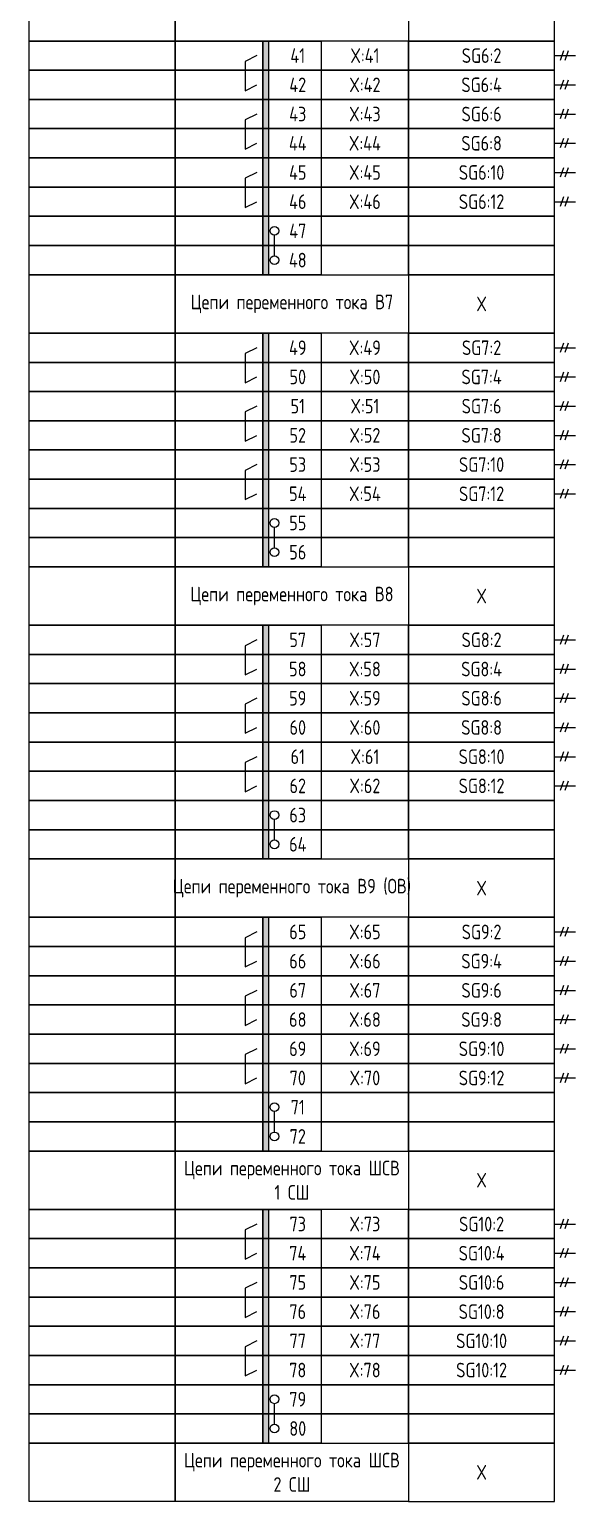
# Model space of a CAD drawing. Header units: millimetres. Extents: x -997 to 6341, y -90 to 618.
# Drawn here: x 5388 to 5481.6, y 130.8 to 382 of the extents above; entities that cross this region are included whole.
import ezdxf

# ---------------------------------------------------------------- set-up
doc = ezdxf.new("R2010")
doc.units = ezdxf.units.MM
doc.styles.add('Gost_type_A', font='GOST_A.TTF')

msp = doc.modelspace()

# ---------------------------------------------------------------- hatches: boundary and pattern name
h = msp.add_hatch(color=256)
h.dxf.hatch_style = 1
h.paths.add_polyline_path([(5429, 380), (5428, 380), (5428, 340), (5429, 340)])
h = msp.add_hatch(color=256)
h.dxf.hatch_style = 1
h.paths.add_polyline_path([(5429, 330), (5428, 330), (5428, 290), (5429, 290)])
h = msp.add_hatch(color=256)
h.dxf.hatch_style = 1
h.paths.add_polyline_path([(5429, 280), (5428, 280), (5428, 240), (5429, 240)])
h = msp.add_hatch(color=256)
h.dxf.hatch_style = 1
h.paths.add_polyline_path([(5429, 230), (5428, 230), (5428, 190), (5429, 190)])
h = msp.add_hatch(color=256)
h.dxf.hatch_style = 1
h.paths.add_polyline_path([(5429, 180), (5428, 180), (5428, 140), (5429, 140)])

# ---------------------------------------------------------------- linework, layer by layer
for p, q in [((5478, 377.5), (5481.62, 377.5)), ((5479.54, 378.31), (5478.96, 376.69)), ((5480.33, 378.31), (5479.75, 376.69)), ((5478, 372.5), (5481.62, 372.5)), ((5479.54, 373.31), (5478.96, 371.69)), ((5480.33, 373.31), (5479.75, 371.69)), ((5478, 367.5), (5481.62, 367.5)), ((5479.54, 368.31), (5478.96, 366.69)), ((5480.33, 368.31), (5479.75, 366.69)), ((5478, 362.5), (5481.62, 362.5)), ((5479.54, 363.31), (5478.96, 361.69)), ((5480.33, 363.31), (5479.75, 361.69)), ((5478, 357.5), (5481.62, 357.5)), ((5479.54, 358.31), (5478.96, 356.69)), ((5480.33, 358.31), (5479.75, 356.69)), ((5478, 352.5), (5481.62, 352.5)), ((5479.54, 353.31), (5478.96, 351.69)), ((5480.33, 353.31), (5479.75, 351.69)), ((5430, 343.25), (5430, 346.75)), ((5478, 327.5), (5481.62, 327.5)), ((5479.54, 328.31), (5478.96, 326.69)), ((5480.33, 328.31), (5479.75, 326.69)), ((5478, 322.5), (5481.62, 322.5)), ((5479.54, 323.31), (5478.96, 321.69)), ((5480.33, 323.31), (5479.75, 321.69)), ((5478, 317.5), (5481.62, 317.5)), ((5479.54, 318.31), (5478.96, 316.69)), ((5480.33, 318.31), (5479.75, 316.69)), ((5478, 312.5), (5481.62, 312.5)), ((5479.54, 313.31), (5478.96, 311.69)), ((5480.33, 313.31), (5479.75, 311.69)), ((5478, 307.5), (5481.62, 307.5)), ((5479.54, 308.31), (5478.96, 306.69)), ((5480.33, 308.31), (5479.75, 306.69)), ((5478, 302.5), (5481.62, 302.5)), ((5479.54, 303.31), (5478.96, 301.69)), ((5480.33, 303.31), (5479.75, 301.69)), ((5430, 293.25), (5430, 296.75)), ((5478, 277.5), (5481.62, 277.5)), ((5479.54, 278.31), (5478.96, 276.69)), ((5480.33, 278.31), (5479.75, 276.69)), ((5478, 272.5), (5481.62, 272.5)), ((5479.54, 273.31), (5478.96, 271.69)), ((5480.33, 273.31), (5479.75, 271.69)), ((5478, 267.5), (5481.62, 267.5)), ((5479.54, 268.31), (5478.96, 266.69)), ((5480.33, 268.31), (5479.75, 266.69)), ((5478, 262.5), (5481.62, 262.5)), ((5479.54, 263.31), (5478.96, 261.69)), ((5480.33, 263.31), (5479.75, 261.69)), ((5478, 257.5), (5481.62, 257.5)), ((5479.54, 258.31), (5478.96, 256.69)), ((5480.33, 258.31), (5479.75, 256.69)), ((5478, 252.5), (5481.62, 252.5)), ((5479.54, 253.31), (5478.96, 251.69)), ((5480.33, 253.31), (5479.75, 251.69)), ((5430, 243.25), (5430, 246.75)), ((5478, 227.5), (5481.62, 227.5)), ((5479.54, 228.31), (5478.96, 226.69)), ((5480.33, 228.31), (5479.75, 226.69)), ((5478, 222.5), (5481.62, 222.5)), ((5479.54, 223.31), (5478.96, 221.69)), ((5480.33, 223.31), (5479.75, 221.69)), ((5478, 217.5), (5481.62, 217.5)), ((5479.54, 218.31), (5478.96, 216.69)), ((5480.33, 218.31), (5479.75, 216.69)), ((5478, 212.5), (5481.62, 212.5)), ((5479.54, 213.31), (5478.96, 211.69)), ((5480.33, 213.31), (5479.75, 211.69)), ((5478, 207.5), (5481.62, 207.5)), ((5479.54, 208.31), (5478.96, 206.69)), ((5480.33, 208.31), (5479.75, 206.69)), ((5478, 202.5), (5481.62, 202.5)), ((5479.54, 203.31), (5478.96, 201.69)), ((5480.33, 203.31), (5479.75, 201.69)), ((5430, 193.25), (5430, 196.75)), ((5478, 177.5), (5481.62, 177.5)), ((5479.54, 178.31), (5478.96, 176.69)), ((5480.33, 178.31), (5479.75, 176.69)), ((5479.54, 173.31), (5478.96, 171.69)), ((5480.33, 173.31), (5479.75, 171.69)), ((5478, 172.5), (5481.62, 172.5)), ((5479.54, 168.31), (5478.96, 166.69)), ((5480.33, 168.31), (5479.75, 166.69)), ((5478, 167.5), (5481.62, 167.5)), ((5479.54, 163.31), (5478.96, 161.69)), ((5480.33, 163.31), (5479.75, 161.69)), ((5478, 162.5), (5481.62, 162.5)), ((5479.54, 158.31), (5478.96, 156.69)), ((5480.33, 158.31), (5479.75, 156.69)), ((5478, 157.5), (5481.62, 157.5)), ((5479.54, 153.31), (5478.96, 151.69)), ((5480.33, 153.31), (5479.75, 151.69)), ((5478, 152.5), (5481.62, 152.5)), ((5430, 143.25), (5430, 146.75))]:
    msp.add_line(p, q)
for points in [[(5388, 390), (5413, 390), (5413, 380), (5388, 380)], [(5413, 390), (5453, 390), (5453, 380), (5413, 380)], [(5478, 390), (5453, 390), (5453, 380), (5478, 380)], [(5388, 380), (5413, 380), (5413, 375), (5388, 375)], [(5413, 380), (5428, 380), (5428, 375), (5413, 375)], [(5428, 380), (5438, 380), (5438, 375), (5428, 375)], [(5453, 380), (5438, 380), (5438, 375), (5453, 375)], [(5478, 380), (5453, 380), (5453, 375), (5478, 375)], [(5388, 375), (5413, 375), (5413, 370), (5388, 370)], [(5413, 375), (5428, 375), (5428, 370), (5413, 370)], [(5428, 375), (5438, 375), (5438, 370), (5428, 370)], [(5453, 375), (5438, 375), (5438, 370), (5453, 370)], [(5478, 375), (5453, 375), (5453, 370), (5478, 370)], [(5388, 370), (5413, 370), (5413, 365), (5388, 365)], [(5413, 370), (5428, 370), (5428, 365), (5413, 365)], [(5428, 370), (5438, 370), (5438, 365), (5428, 365)], [(5453, 370), (5438, 370), (5438, 365), (5453, 365)], [(5478, 370), (5453, 370), (5453, 365), (5478, 365)], [(5388, 365), (5413, 365), (5413, 360), (5388, 360)], [(5413, 365), (5428, 365), (5428, 360), (5413, 360)], [(5428, 365), (5438, 365), (5438, 360), (5428, 360)], [(5453, 365), (5438, 365), (5438, 360), (5453, 360)], [(5478, 365), (5453, 365), (5453, 360), (5478, 360)], [(5388, 360), (5413, 360), (5413, 355), (5388, 355)], [(5413, 360), (5428, 360), (5428, 355), (5413, 355)], [(5428, 360), (5438, 360), (5438, 355), (5428, 355)], [(5453, 360), (5438, 360), (5438, 355), (5453, 355)], [(5478, 360), (5453, 360), (5453, 355), (5478, 355)], [(5388, 355), (5413, 355), (5413, 350), (5388, 350)], [(5413, 355), (5428, 355), (5428, 350), (5413, 350)], [(5428, 355), (5438, 355), (5438, 350), (5428, 350)], [(5453, 355), (5438, 355), (5438, 350), (5453, 350)], [(5478, 355), (5453, 355), (5453, 350), (5478, 350)], [(5388, 350), (5413, 350), (5413, 345), (5388, 345)], [(5413, 350), (5428, 350), (5428, 345), (5413, 345)], [(5428, 350), (5438, 350), (5438, 345), (5428, 345)], [(5453, 350), (5438, 350), (5438, 345), (5453, 345)], [(5478, 350), (5453, 350), (5453, 345), (5478, 345)], [(5388, 345), (5413, 345), (5413, 340), (5388, 340)], [(5413, 345), (5428, 345), (5428, 340), (5413, 340)], [(5428, 345), (5438, 345), (5438, 340), (5428, 340)], [(5453, 345), (5438, 345), (5438, 340), (5453, 340)], [(5478, 345), (5453, 345), (5453, 340), (5478, 340)], [(5388, 340), (5413, 340), (5413, 330), (5388, 330)], [(5413, 340), (5453, 340), (5453, 330), (5413, 330)], [(5478, 340), (5453, 340), (5453, 330), (5478, 330)], [(5388, 330), (5413, 330), (5413, 325), (5388, 325)], [(5413, 330), (5428, 330), (5428, 325), (5413, 325)], [(5428, 330), (5438, 330), (5438, 325), (5428, 325)], [(5453, 330), (5438, 330), (5438, 325), (5453, 325)], [(5478, 330), (5453, 330), (5453, 325), (5478, 325)], [(5388, 325), (5413, 325), (5413, 320), (5388, 320)], [(5413, 325), (5428, 325), (5428, 320), (5413, 320)], [(5428, 325), (5438, 325), (5438, 320), (5428, 320)], [(5453, 325), (5438, 325), (5438, 320), (5453, 320)], [(5478, 325), (5453, 325), (5453, 320), (5478, 320)], [(5388, 320), (5413, 320), (5413, 315), (5388, 315)], [(5413, 320), (5428, 320), (5428, 315), (5413, 315)], [(5428, 320), (5438, 320), (5438, 315), (5428, 315)], [(5453, 320), (5438, 320), (5438, 315), (5453, 315)], [(5478, 320), (5453, 320), (5453, 315), (5478, 315)], [(5388, 315), (5413, 315), (5413, 310), (5388, 310)], [(5413, 315), (5428, 315), (5428, 310), (5413, 310)], [(5428, 315), (5438, 315), (5438, 310), (5428, 310)], [(5453, 315), (5438, 315), (5438, 310), (5453, 310)], [(5478, 315), (5453, 315), (5453, 310), (5478, 310)], [(5388, 310), (5413, 310), (5413, 305), (5388, 305)], [(5413, 310), (5428, 310), (5428, 305), (5413, 305)], [(5428, 310), (5438, 310), (5438, 305), (5428, 305)], [(5453, 310), (5438, 310), (5438, 305), (5453, 305)], [(5478, 310), (5453, 310), (5453, 305), (5478, 305)], [(5388, 305), (5413, 305), (5413, 300), (5388, 300)], [(5413, 305), (5428, 305), (5428, 300), (5413, 300)], [(5428, 305), (5438, 305), (5438, 300), (5428, 300)], [(5453, 305), (5438, 305), (5438, 300), (5453, 300)], [(5478, 305), (5453, 305), (5453, 300), (5478, 300)], [(5388, 300), (5413, 300), (5413, 295), (5388, 295)], [(5413, 300), (5428, 300), (5428, 295), (5413, 295)], [(5428, 300), (5438, 300), (5438, 295), (5428, 295)], [(5453, 300), (5438, 300), (5438, 295), (5453, 295)], [(5478, 300), (5453, 300), (5453, 295), (5478, 295)], [(5388, 295), (5413, 295), (5413, 290), (5388, 290)], [(5413, 295), (5428, 295), (5428, 290), (5413, 290)], [(5428, 295), (5438, 295), (5438, 290), (5428, 290)], [(5453, 295), (5438, 295), (5438, 290), (5453, 290)], [(5478, 295), (5453, 295), (5453, 290), (5478, 290)], [(5388, 290), (5413, 290), (5413, 280), (5388, 280)], [(5413, 290), (5453, 290), (5453, 280), (5413, 280)], [(5478, 290), (5453, 290), (5453, 280), (5478, 280)], [(5388, 280), (5413, 280), (5413, 275), (5388, 275)], [(5413, 280), (5428, 280), (5428, 275), (5413, 275)], [(5428, 280), (5438, 280), (5438, 275), (5428, 275)], [(5453, 280), (5438, 280), (5438, 275), (5453, 275)], [(5478, 280), (5453, 280), (5453, 275), (5478, 275)], [(5388, 275), (5413, 275), (5413, 270), (5388, 270)], [(5413, 275), (5428, 275), (5428, 270), (5413, 270)], [(5428, 275), (5438, 275), (5438, 270), (5428, 270)], [(5453, 275), (5438, 275), (5438, 270), (5453, 270)], [(5478, 275), (5453, 275), (5453, 270), (5478, 270)], [(5388, 270), (5413, 270), (5413, 265), (5388, 265)], [(5413, 270), (5428, 270), (5428, 265), (5413, 265)], [(5428, 270), (5438, 270), (5438, 265), (5428, 265)], [(5453, 270), (5438, 270), (5438, 265), (5453, 265)], [(5478, 270), (5453, 270), (5453, 265), (5478, 265)], [(5388, 265), (5413, 265), (5413, 260), (5388, 260)], [(5413, 265), (5428, 265), (5428, 260), (5413, 260)], [(5428, 265), (5438, 265), (5438, 260), (5428, 260)], [(5453, 265), (5438, 265), (5438, 260), (5453, 260)], [(5478, 265), (5453, 265), (5453, 260), (5478, 260)], [(5388, 260), (5413, 260), (5413, 255), (5388, 255)], [(5413, 260), (5428, 260), (5428, 255), (5413, 255)], [(5428, 260), (5438, 260), (5438, 255), (5428, 255)], [(5453, 260), (5438, 260), (5438, 255), (5453, 255)], [(5478, 260), (5453, 260), (5453, 255), (5478, 255)], [(5388, 255), (5413, 255), (5413, 250), (5388, 250)], [(5413, 255), (5428, 255), (5428, 250), (5413, 250)], [(5428, 255), (5438, 255), (5438, 250), (5428, 250)], [(5453, 255), (5438, 255), (5438, 250), (5453, 250)], [(5478, 255), (5453, 255), (5453, 250), (5478, 250)], [(5388, 250), (5413, 250), (5413, 245), (5388, 245)], [(5413, 250), (5428, 250), (5428, 245), (5413, 245)], [(5428, 250), (5438, 250), (5438, 245), (5428, 245)], [(5453, 250), (5438, 250), (5438, 245), (5453, 245)], [(5478, 250), (5453, 250), (5453, 245), (5478, 245)], [(5388, 245), (5413, 245), (5413, 240), (5388, 240)], [(5413, 245), (5428, 245), (5428, 240), (5413, 240)], [(5428, 245), (5438, 245), (5438, 240), (5428, 240)], [(5453, 245), (5438, 245), (5438, 240), (5453, 240)], [(5478, 245), (5453, 245), (5453, 240), (5478, 240)], [(5388, 240), (5413, 240), (5413, 230), (5388, 230)], [(5413, 240), (5453, 240), (5453, 230), (5413, 230)], [(5478, 240), (5453, 240), (5453, 230), (5478, 230)], [(5388, 230), (5413, 230), (5413, 225), (5388, 225)], [(5413, 230), (5428, 230), (5428, 225), (5413, 225)], [(5428, 230), (5438, 230), (5438, 225), (5428, 225)], [(5453, 230), (5438, 230), (5438, 225), (5453, 225)], [(5478, 230), (5453, 230), (5453, 225), (5478, 225)], [(5388, 225), (5413, 225), (5413, 220), (5388, 220)], [(5413, 225), (5428, 225), (5428, 220), (5413, 220)], [(5428, 225), (5438, 225), (5438, 220), (5428, 220)], [(5453, 225), (5438, 225), (5438, 220), (5453, 220)], [(5478, 225), (5453, 225), (5453, 220), (5478, 220)], [(5388, 220), (5413, 220), (5413, 215), (5388, 215)], [(5413, 220), (5428, 220), (5428, 215), (5413, 215)], [(5428, 220), (5438, 220), (5438, 215), (5428, 215)], [(5453, 220), (5438, 220), (5438, 215), (5453, 215)], [(5478, 220), (5453, 220), (5453, 215), (5478, 215)], [(5388, 215), (5413, 215), (5413, 210), (5388, 210)], [(5413, 215), (5428, 215), (5428, 210), (5413, 210)], [(5428, 215), (5438, 215), (5438, 210), (5428, 210)], [(5453, 215), (5438, 215), (5438, 210), (5453, 210)], [(5478, 215), (5453, 215), (5453, 210), (5478, 210)], [(5388, 210), (5413, 210), (5413, 205), (5388, 205)], [(5413, 210), (5428, 210), (5428, 205), (5413, 205)], [(5428, 210), (5438, 210), (5438, 205), (5428, 205)], [(5453, 210), (5438, 210), (5438, 205), (5453, 205)], [(5478, 210), (5453, 210), (5453, 205), (5478, 205)], [(5388, 205), (5413, 205), (5413, 200), (5388, 200)], [(5413, 205), (5428, 205), (5428, 200), (5413, 200)], [(5428, 205), (5438, 205), (5438, 200), (5428, 200)], [(5453, 205), (5438, 205), (5438, 200), (5453, 200)], [(5478, 205), (5453, 205), (5453, 200), (5478, 200)], [(5388, 200), (5413, 200), (5413, 195), (5388, 195)], [(5413, 200), (5428, 200), (5428, 195), (5413, 195)], [(5428, 200), (5438, 200), (5438, 195), (5428, 195)], [(5453, 200), (5438, 200), (5438, 195), (5453, 195)], [(5478, 200), (5453, 200), (5453, 195), (5478, 195)], [(5388, 195), (5413, 195), (5413, 190), (5388, 190)], [(5413, 195), (5428, 195), (5428, 190), (5413, 190)], [(5428, 195), (5438, 195), (5438, 190), (5428, 190)], [(5453, 195), (5438, 195), (5438, 190), (5453, 190)], [(5478, 195), (5453, 195), (5453, 190), (5478, 190)], [(5388, 190), (5413, 190), (5413, 180), (5388, 180)], [(5413, 190), (5453, 190), (5453, 180), (5413, 180)], [(5478, 190), (5453, 190), (5453, 180), (5478, 180)], [(5388, 180), (5413, 180), (5413, 175), (5388, 175)], [(5413, 180), (5428, 180), (5428, 175), (5413, 175)], [(5428, 180), (5438, 180), (5438, 175), (5428, 175)], [(5453, 180), (5438, 180), (5438, 175), (5453, 175)], [(5478, 180), (5453, 180), (5453, 175), (5478, 175)], [(5388, 175), (5413, 175), (5413, 170), (5388, 170)], [(5413, 175), (5428, 175), (5428, 170), (5413, 170)], [(5428, 175), (5438, 175), (5438, 170), (5428, 170)], [(5453, 175), (5438, 175), (5438, 170), (5453, 170)], [(5478, 175), (5453, 175), (5453, 170), (5478, 170)], [(5388, 170), (5413, 170), (5413, 165), (5388, 165)], [(5413, 170), (5428, 170), (5428, 165), (5413, 165)], [(5428, 170), (5438, 170), (5438, 165), (5428, 165)], [(5453, 170), (5438, 170), (5438, 165), (5453, 165)], [(5478, 170), (5453, 170), (5453, 165), (5478, 165)], [(5388, 165), (5413, 165), (5413, 160), (5388, 160)], [(5413, 165), (5428, 165), (5428, 160), (5413, 160)], [(5428, 165), (5438, 165), (5438, 160), (5428, 160)], [(5453, 165), (5438, 165), (5438, 160), (5453, 160)], [(5478, 165), (5453, 165), (5453, 160), (5478, 160)], [(5388, 160), (5413, 160), (5413, 155), (5388, 155)], [(5413, 160), (5428, 160), (5428, 155), (5413, 155)], [(5428, 160), (5438, 160), (5438, 155), (5428, 155)], [(5453, 160), (5438, 160), (5438, 155), (5453, 155)], [(5478, 160), (5453, 160), (5453, 155), (5478, 155)], [(5388, 155), (5413, 155), (5413, 150), (5388, 150)], [(5413, 155), (5428, 155), (5428, 150), (5413, 150)], [(5428, 155), (5438, 155), (5438, 150), (5428, 150)], [(5453, 155), (5438, 155), (5438, 150), (5453, 150)], [(5478, 155), (5453, 155), (5453, 150), (5478, 150)], [(5388, 150), (5413, 150), (5413, 145), (5388, 145)], [(5413, 150), (5428, 150), (5428, 145), (5413, 145)], [(5428, 150), (5438, 150), (5438, 145), (5428, 145)], [(5453, 150), (5438, 150), (5438, 145), (5453, 145)], [(5478, 150), (5453, 150), (5453, 145), (5478, 145)], [(5388, 145), (5413, 145), (5413, 140), (5388, 140)], [(5413, 145), (5428, 145), (5428, 140), (5413, 140)], [(5428, 145), (5438, 145), (5438, 140), (5428, 140)], [(5453, 145), (5438, 145), (5438, 140), (5453, 140)], [(5478, 145), (5453, 145), (5453, 140), (5478, 140)], [(5388, 140), (5413, 140), (5413, 130), (5388, 130)], [(5413, 140), (5453, 140), (5453, 130), (5413, 130)], [(5478, 140), (5453, 140), (5453, 130), (5478, 130)]]:
    msp.add_lwpolyline(points, close=True)
for points in [[(5428, 340), (5428, 380), (5429, 380), (5429, 340)], [(5427, 377.5), (5425, 376.5), (5425, 371.5), (5427, 372.5)], [(5427, 367.5), (5425, 366.5), (5425, 361.5), (5427, 362.5)], [(5427, 357.5), (5425, 356.5), (5425, 351.5), (5427, 352.5)], [(5428, 290), (5428, 330), (5429, 330), (5429, 290)], [(5427, 327.5), (5425, 326.5), (5425, 321.5), (5427, 322.5)], [(5427, 317.5), (5425, 316.5), (5425, 311.5), (5427, 312.5)], [(5427, 307.5), (5425, 306.5), (5425, 301.5), (5427, 302.5)], [(5428, 240), (5428, 280), (5429, 280), (5429, 240)], [(5427, 277.5), (5425, 276.5), (5425, 271.5), (5427, 272.5)], [(5427, 267.5), (5425, 266.5), (5425, 261.5), (5427, 262.5)], [(5427, 257.5), (5425, 256.5), (5425, 251.5), (5427, 252.5)], [(5428, 190), (5428, 230), (5429, 230), (5429, 190)], [(5427, 227.5), (5425, 226.5), (5425, 221.5), (5427, 222.5)], [(5427, 217.5), (5425, 216.5), (5425, 211.5), (5427, 212.5)], [(5427, 207.5), (5425, 206.5), (5425, 201.5), (5427, 202.5)], [(5428, 140), (5428, 180), (5429, 180), (5429, 140)], [(5427, 177.5), (5425, 176.5), (5425, 171.5), (5427, 172.5)], [(5427, 167.5), (5425, 166.5), (5425, 161.5), (5427, 162.5)], [(5427, 157.5), (5425, 156.5), (5425, 151.5), (5427, 152.5)]]:
    msp.add_lwpolyline(points)
for centre in [(5430, 347.5), (5430, 342.5), (5430, 297.5), (5430, 292.5), (5430, 247.5), (5430, 242.5), (5430, 197.5), (5430, 192.5), (5430, 147.5), (5430, 142.5)]:
    msp.add_circle(centre, 0.75)

# ---------------------------------------------------------------- texts
at = {"ltscale": 10, "char_height": 2.5, "attachment_point": 5, "style": 'Gost_type_A'}
for s, insert, width in [('41', (5434, 377.5), 8), ('X:41', (5445.5, 377.5), 15), ('42', (5434, 372.5), 8), ('X:42', (5445.5, 372.5), 15), ('43', (5434, 367.5), 8), ('X:43', (5445.5, 367.5), 15), ('44', (5434, 362.5), 8), ('X:44', (5445.5, 362.5), 15), ('45', (5434, 357.5), 8), ('X:45', (5445.5, 357.5), 15), ('46', (5434, 352.5), 8), ('X:46', (5445.5, 352.5), 15), ('47', (5434, 347.5), 8), ('48', (5434, 342.5), 8), ('49', (5434, 327.5), 8), ('X:49', (5445.5, 327.5), 15), ('50', (5434, 322.5), 8), ('X:50', (5445.5, 322.5), 15), ('51', (5434, 317.5), 8), ('X:51', (5445.5, 317.5), 15), ('52', (5434, 312.5), 8), ('X:52', (5445.5, 312.5), 15), ('53', (5434, 307.5), 8), ('X:53', (5445.5, 307.5), 15), ('54', (5434, 302.5), 8), ('X:54', (5445.5, 302.5), 15), ('55', (5434, 297.5), 8), ('56', (5434, 292.5), 8), ('57', (5434, 277.5), 8), ('X:57', (5445.5, 277.5), 15), ('58', (5434, 272.5), 8), ('X:58', (5445.5, 272.5), 15), ('59', (5434, 267.5), 8), ('X:59', (5445.5, 267.5), 15), ('60', (5434, 262.5), 8), ('X:60', (5445.5, 262.5), 15), ('61', (5434, 257.5), 8), ('X:61', (5445.5, 257.5), 15), ('62', (5434, 252.5), 8), ('X:62', (5445.5, 252.5), 15), ('63', (5434, 247.5), 8), ('64', (5434, 242.5), 8), ('65', (5434, 227.5), 8), ('X:65', (5445.5, 227.5), 15), ('66', (5434, 222.5), 8), ('X:66', (5445.5, 222.5), 15), ('67', (5434, 217.5), 8), ('X:67', (5445.5, 217.5), 15), ('68', (5434, 212.5), 8), ('X:68', (5445.5, 212.5), 15), ('69', (5434, 207.5), 8), ('X:69', (5445.5, 207.5), 15), ('70', (5434, 202.5), 8), ('X:70', (5445.5, 202.5), 15), ('71', (5434, 197.5), 8), ('72', (5434, 192.5), 8), ('73', (5434, 177.5), 8), ('X:73', (5445.5, 177.5), 15), ('74', (5434, 172.5), 8), ('X:74', (5445.5, 172.5), 15), ('75', (5434, 167.5), 8), ('X:75', (5445.5, 167.5), 15), ('76', (5434, 162.5), 8), ('X:76', (5445.5, 162.5), 15), ('77', (5434, 157.5), 8), ('X:77', (5445.5, 157.5), 15), ('78', (5434, 152.5), 8), ('X:78', (5445.5, 152.5), 15), ('79', (5434, 147.5), 8), ('80', (5434, 142.5), 8)]:
    msp.add_mtext(s, dxfattribs=dict(at, insert=insert, width=width))
at = {"char_height": 2.5, "attachment_point": 5, "style": 'Gost_type_A'}
for s, insert, width in [('SG6:2', (5465.5, 377.5), 25), ('SG6:4', (5465.5, 372.5), 25), ('SG6:6', (5465.5, 367.5), 25), ('SG6:8', (5465.5, 362.5), 25), ('SG6:10', (5465.5, 357.5), 25), ('SG6:12', (5465.5, 352.5), 25), ('Цепи переменного тока В7', (5433, 335), 40), ('X', (5465.5, 335), 25), ('SG7:2', (5465.5, 327.5), 25), ('SG7:4', (5465.5, 322.5), 25), ('SG7:6', (5465.5, 317.5), 25), ('SG7:8', (5465.5, 312.5), 25), ('SG7:10', (5465.5, 307.5), 25), ('SG7:12', (5465.5, 302.5), 25), ('Цепи переменного тока В8', (5433, 285), 40), ('X', (5465.5, 285), 25), ('SG8:2', (5465.5, 277.5), 25), ('SG8:4', (5465.5, 272.5), 25), ('SG8:6', (5465.5, 267.5), 25), ('SG8:8', (5465.5, 262.5), 25), ('SG8:10', (5465.5, 257.5), 25), ('SG8:12', (5465.5, 252.5), 25), ('Цепи переменного тока В9 (ОВ)', (5433, 235), 40), ('X', (5465.5, 235), 25), ('SG9:2', (5465.5, 227.5), 25), ('SG9:4', (5465.5, 222.5), 25), ('SG9:6', (5465.5, 217.5), 25), ('SG9:8', (5465.5, 212.5), 25), ('SG9:10', (5465.5, 207.5), 25), ('SG9:12', (5465.5, 202.5), 25), ('Цепи переменного тока ШСВ \\P1 СШ', (5433, 185), 40), ('X', (5465.5, 185), 25), ('SG10:2', (5465.5, 177.5), 25), ('SG10:4', (5465.5, 172.5), 25), ('SG10:6', (5465.5, 167.5), 25), ('SG10:8', (5465.5, 162.5), 25), ('SG10:10', (5465.5, 157.5), 25), ('SG10:12', (5465.5, 152.5), 25), ('Цепи переменного тока ШСВ \\P2 СШ', (5433, 135), 40), ('X', (5465.5, 135), 25)]:
    msp.add_mtext(s, dxfattribs=dict(at, insert=insert, width=width))

doc.saveas('drawing.dxf')
